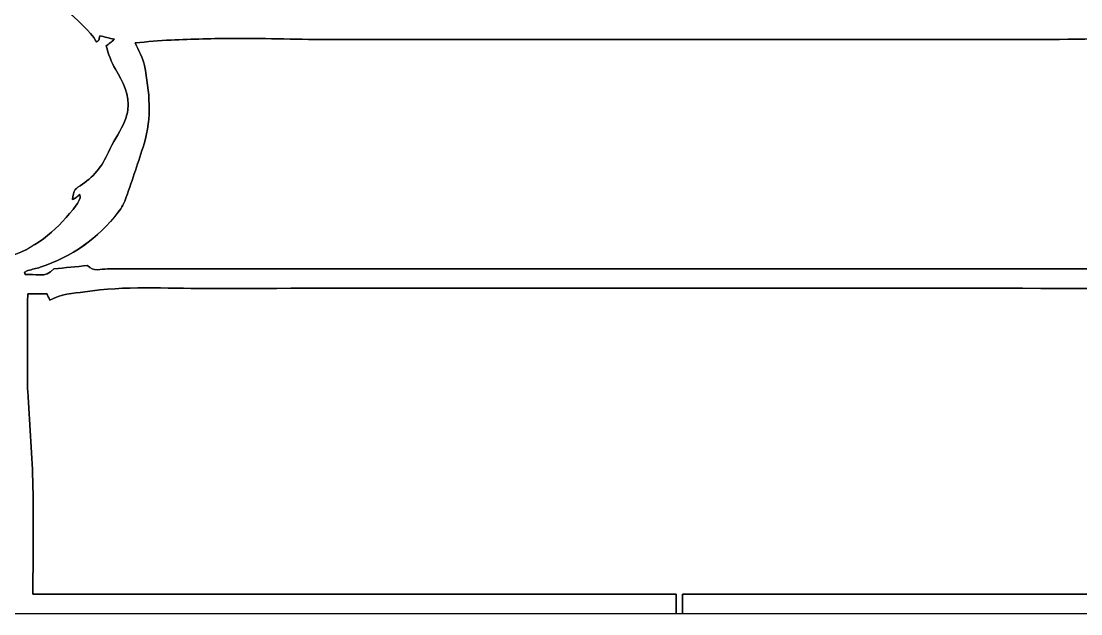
# Model space of a CAD drawing. Extents: x -1 to 269, y -24 to 109.
# Drawn here: x 148.1 to 212.4, y -24.4 to 11.7 of the extents above; entities that cross this region are included whole.
import ezdxf

# ---------------------------------------------------------------- set-up
doc = ezdxf.new("R2010")
doc.units = 0
doc.layers.get('0').update_dxf_attribs({"linetype": 'CONTINUOUS'})

msp = doc.modelspace()

# ---------------------------------------------------------------- linework, layer by layer
at = {"color": 7}
for p, q in [((148.259052, -3.613432), (148.259063, -3.612981)), ((148.259075, -3.612275), (148.259063, -3.612981)), ((187.832704, -24.364978), (187.832862, -24.365091)), ((187.832932, -24.36464), (187.832862, -24.365091))]:
    msp.add_line(p, q, dxfattribs=at)
for points in [[(152.265453, 10.90978), (151.754041, 11.431439), (151.229664, 11.940653), (150.703277, 12.447383)], [(150.703328, 12.447214), (151.229715, 11.94054), (151.754092, 11.431242), (152.265504, 10.90961)], [(152.63574, 10.385411), (152.513673, 10.561461), (152.413321, 10.758932), (152.265453, 10.90978)], [(152.265504, 10.90961), (152.413372, 10.758763), (152.513724, 10.561292), (152.635791, 10.385213)], [(152.770058, 10.493474), (152.725329, 10.457434), (152.680535, 10.421451), (152.63574, 10.385411)], [(152.635791, 10.385213), (152.680585, 10.421253), (152.72538, 10.457236), (152.770109, 10.493276)], [(152.829376, 10.76294), (152.803242, 10.644265), (152.786656, 10.568855), (152.770058, 10.493474)], [(152.770109, 10.493276), (152.786704, 10.568686), (152.803301, 10.644068), (152.829427, 10.76277)], [(153.727669, 10.547914), (153.381304, 10.630775), (153.106117, 10.696758), (152.829376, 10.76294)], [(152.829427, 10.76277), (153.106233, 10.696589), (153.381419, 10.630577), (153.72772, 10.547745)], [(153.215219, 10.154638), (153.368468, 10.272212), (153.511862, 10.382306), (153.727669, 10.547914)], [(153.72772, 10.547745), (153.511913, 10.382052), (153.368519, 10.272042), (153.215269, 10.15444)], [(157.152475, 10.502307), (156.431288, 10.473323), (155.712106, 10.395091), (154.980157, 10.338082)], [(154.980157, 10.338082), (155.176257, 9.861945), (155.442432, 9.422892), (155.536364, 8.949577)], [(154.980276, 10.33749), (155.712225, 10.39447), (156.431406, 10.47273), (157.152594, 10.501715)], [(155.536482, 8.948984), (155.44255, 9.422299), (155.176375, 9.861352), (154.980276, 10.33749)], [(161.030948, 10.604726), (159.73806, 10.604726), (158.444652, 10.554349), (157.152475, 10.502307)], [(157.152594, 10.501715), (158.444836, 10.553756), (159.738179, 10.60498), (161.031067, 10.604133)], [(166.992218, 10.53496), (165.005106, 10.53496), (163.017996, 10.603569), (161.030948, 10.604726)], [(161.031067, 10.604133), (163.018114, 10.604133), (165.005224, 10.535271), (166.992337, 10.534368)], [(209.055722, 10.53496), (195.034575, 10.526212), (181.013362, 10.527905), (166.992218, 10.53496)], [(166.992337, 10.534368), (181.013481, 10.527594), (195.034693, 10.526183), (209.05584, 10.534368)], [(217.285446, 10.614632), (214.542139, 10.596005), (211.798964, 10.53671), (209.055722, 10.53496)], [(209.05584, 10.534368), (211.799083, 10.53719), (214.542257, 10.5953), (217.285564, 10.614039)], [(153.775252, 8.727807), (153.511278, 9.181056), (153.352325, 9.643985), (153.215219, 10.154638)], [(153.215269, 10.15444), (153.352311, 9.643816), (153.511264, 9.180886), (153.775303, 8.727609)], [(154.524899, 6.239595), (154.663236, 7.178463), (154.216521, 7.969984), (153.775252, 8.727807)], [(153.775303, 8.727609), (154.216636, 7.969871), (154.663287, 7.17835), (154.52495, 6.239397)], [(155.536364, 8.949577), (155.849602, 7.372632), (156.000907, 5.780052), (155.516213, 4.205619)], [(155.516332, 4.205026), (156.001037, 5.77946), (155.849732, 7.37204), (155.536482, 8.948984)], [(154.265207, 5.392561), (154.395246, 5.654068), (154.482244, 5.94995), (154.524899, 6.239595)], [(154.52495, 6.239397), (154.482295, 5.949696), (154.395297, 5.653899), (154.265257, 5.392392)], [(153.349085, 3.684806), (153.605794, 4.275046), (153.977701, 4.814203), (154.265207, 5.392561)], [(154.265257, 5.392392), (153.977752, 4.814006), (153.605845, 4.274933), (153.349136, 3.684609)], [(155.516213, 4.205619), (155.179897, 3.113165), (154.814019, 2.029347), (154.434074, 0.951286)], [(154.434193, 0.950694), (154.814137, 2.028754), (155.180081, 3.112657), (155.516332, 4.205026)], [(151.624129, 1.639542), (152.413386, 2.145961), (152.973549, 2.821263), (153.349085, 3.684806)], [(153.349136, 3.684609), (152.9736, 2.821065), (152.413372, 2.145764), (151.62418, 1.639344)], [(151.166393, 0.809188), (151.251576, 1.371798), (151.238481, 1.392089), (151.624129, 1.639542)], [(151.62418, 1.639344), (151.238596, 1.391976), (151.251691, 1.371628), (151.166443, 0.80899)], [(151.384339, 0.929696), (151.325024, 0.887815), (151.25689, 0.858379), (151.166393, 0.809188)], [(151.166443, 0.80899), (151.256941, 0.858266), (151.325075, 0.887645), (151.384389, 0.929499)], [(151.606174, 1.11554), (151.515222, 1.038352), (151.453573, 0.978577), (151.384339, 0.929696)], [(151.384389, 0.929499), (151.453624, 0.97838), (151.515273, 1.038154), (151.606225, 1.11537)], [(151.397174, 0.468574), (151.499406, 0.604774), (151.568314, 0.767898), (151.638652, 0.924842)], [(151.638703, 0.924645), (151.568364, 0.767701), (151.499519, 0.604548), (151.397225, 0.468404)], [(151.638652, 0.924842), (151.656996, 0.965877), (151.622452, 1.030563), (151.606174, 1.11554)], [(151.606225, 1.11537), (151.622509, 1.030309), (151.657047, 0.965623), (151.638703, 0.924645)], [(154.434074, 0.951286), (154.321214, 0.630936), (154.153766, 0.314), (153.946843, 0.045099)], [(153.946962, 0.044506), (154.153819, 0.31338), (154.321264, 0.630315), (154.434193, 0.950694)], [(147.428464, -2.634234), (149.094684, -2.03739), (150.353672, -0.921484), (151.397174, 0.468574)], [(151.397225, 0.468404), (150.353722, -0.921653), (149.094735, -2.037588), (147.428514, -2.634432)], [(153.946843, 0.045099), (152.714889, -1.556032), (151.130217, -2.669879), (149.210008, -3.300843)], [(149.210127, -3.301436), (151.130336, -2.670471), (152.715008, -1.556653), (153.946962, 0.044506)], [(150.031664, -3.406055), (150.716683, -3.336826), (151.401698, -3.267541), (152.086714, -3.198283)], [(152.086832, -3.198622), (151.401817, -3.267851), (150.716801, -3.337137), (150.031783, -3.406366)], [(152.086714, -3.198283), (152.428736, -3.603188), (152.890686, -3.402753), (153.291052, -3.403007)], [(153.29117, -3.403318), (152.890804, -3.403318), (152.428854, -3.603498), (152.086832, -3.198622)], [(148.294838, -3.751044), (148.282787, -3.705296), (148.27099, -3.659322), (148.259052, -3.613432)], [(148.259063, -3.612981), (148.326094, -3.575135), (148.389041, -3.522811), (148.460996, -3.501926)], [(148.259063, -3.612981), (148.271001, -3.65887), (148.282798, -3.704844), (148.294719, -3.750733)], [(148.460878, -3.501334), (148.389052, -3.521936), (148.326105, -3.574401), (148.259075, -3.612275)], [(148.294719, -3.750733), (148.877505, -3.65791), (149.537691, -4.01224), (150.031664, -3.406055)], [(150.031783, -3.406366), (149.537809, -4.012636), (148.877621, -3.658277), (148.294838, -3.751044)], [(149.210008, -3.300843), (148.964836, -3.381361), (148.709098, -3.429254), (148.460878, -3.501334)], [(148.460996, -3.501926), (148.709216, -3.429931), (148.96489, -3.381954), (149.210127, -3.301436)], [(153.291052, -3.403007), (164.935744, -3.411756), (176.580433, -3.403007), (188.225125, -3.403007)], [(188.225244, -3.403318), (176.580552, -3.403402), (164.93586, -3.412067), (153.29117, -3.403318)], [(188.225125, -3.403007), (199.912989, -3.403007), (211.600855, -3.409216), (223.288719, -3.411756)], [(223.288837, -3.412349), (211.600974, -3.409527), (199.913107, -3.403318), (188.225244, -3.403318)], [(159.28296, -4.594973), (156.827739, -4.601746), (154.366234, -4.417991), (151.915681, -4.79631)], [(151.915741, -4.796508), (154.366355, -4.418132), (156.827799, -4.601972), (159.283019, -4.59517)], [(148.461947, -4.926697), (148.45111, -5.153124), (148.434402, -5.342608), (148.434205, -5.532148)], [(148.434264, -5.532346), (148.434459, -5.342805), (148.451197, -5.153321), (148.462007, -4.926866)], [(149.620777, -4.926697), (149.215289, -4.926697), (148.855571, -4.926697), (148.461947, -4.926697)], [(148.462007, -4.926866), (148.85563, -4.926866), (149.215348, -4.926866), (149.620836, -4.926866)], [(149.79503, -5.304113), (149.722617, -5.147225), (149.665052, -5.022568), (149.620777, -4.926697)], [(149.620836, -4.926866), (149.665111, -5.022765), (149.722611, -5.147423), (149.795089, -5.30431)], [(151.915681, -4.79631), (151.192159, -4.90807), (150.456968, -4.91411), (149.79503, -5.304113)], [(149.795089, -5.30431), (150.457027, -4.914307), (151.192216, -4.908268), (151.915741, -4.796508)], [(186.764442, -4.584531), (177.603949, -4.584531), (168.443453, -4.569573), (159.28296, -4.594973)], [(159.283019, -4.59517), (168.443512, -4.56977), (177.604008, -4.584728), (186.764501, -4.584728)], [(222.151327, -4.599771), (210.355719, -4.575782), (198.560114, -4.584531), (186.764442, -4.584531)], [(186.764501, -4.584728), (198.560174, -4.584728), (210.355778, -4.575979), (222.151386, -4.599968)], [(148.434205, -5.532148), (148.432512, -7.109319), (148.43364, -8.686461), (148.435334, -10.263604)], [(148.435393, -10.263801), (148.4337, -8.686659), (148.432853, -7.109516), (148.434264, -5.532346)], [(148.435334, -10.263604), (148.435593, -10.457829), (148.439624, -10.652308), (148.450828, -10.846139)], [(148.450887, -10.846336), (148.439683, -10.652506), (148.435647, -10.458027), (148.435393, -10.263801)], [(148.450828, -10.846139), (148.555326, -12.656227), (148.708251, -14.464933), (148.755379, -16.276489)], [(148.755439, -16.276687), (148.708245, -14.465187), (148.555385, -12.656397), (148.450887, -10.846336)], [(148.755379, -16.276489), (148.808734, -18.327568), (148.767769, -20.381073), (148.767825, -22.43359)], [(148.767885, -22.433788), (148.76782, -20.381327), (148.808787, -18.327765), (148.755439, -16.276687)], [(148.767825, -22.43359), (148.76789, -22.664646), (148.767825, -22.895814), (148.767825, -23.178629)], [(148.767885, -23.178826), (148.767885, -22.895983), (148.767947, -22.664815), (148.767885, -22.433788)], [(148.767825, -23.178629), (155.338326, -23.178629), (161.835705, -23.178629), (168.333084, -23.178629)], [(168.333143, -23.178826), (161.835764, -23.178826), (155.33845, -23.178826), (148.767885, -23.178826)], [(168.333084, -23.178629), (174.827091, -23.178629), (181.321033, -23.178629), (187.832802, -23.178629)], [(187.832862, -23.178826), (181.321092, -23.178826), (174.82715, -23.178826), (168.333143, -23.178826)], [(187.832802, -23.178629), (187.832932, -23.635716), (187.832932, -24.000178), (187.832932, -24.36464)], [(187.832862, -24.365091), (187.832862, -24.000629), (187.832862, -23.636168), (187.832862, -23.178826)], [(188.22173, -24.364809), (188.22173, -23.985333), (188.22173, -23.605772), (188.22173, -23.177726)], [(188.22173, -23.177726), (201.263747, -23.177726), (214.2386, -23.177726), (227.286645, -23.177726)], [(227.286704, -23.177952), (214.238659, -23.177952), (201.263741, -23.177952), (188.221789, -23.177952)], [(188.221789, -23.177952), (188.221789, -23.605998), (188.221789, -23.985474), (188.221789, -24.365035)], [(187.832862, -24.365091), (174.132994, -24.365091), (160.43306, -24.365091), (146.733189, -24.365091)], [(188.221789, -24.365035), (188.092009, -24.364978), (187.962357, -24.364978), (187.832704, -24.364978)], [(229.321402, -24.364809), (215.621534, -24.364809), (201.921601, -24.364809), (188.22173, -24.364809)]]:
    msp.add_open_spline(points, degree=3, dxfattribs=at)

doc.saveas('drawing.dxf')
